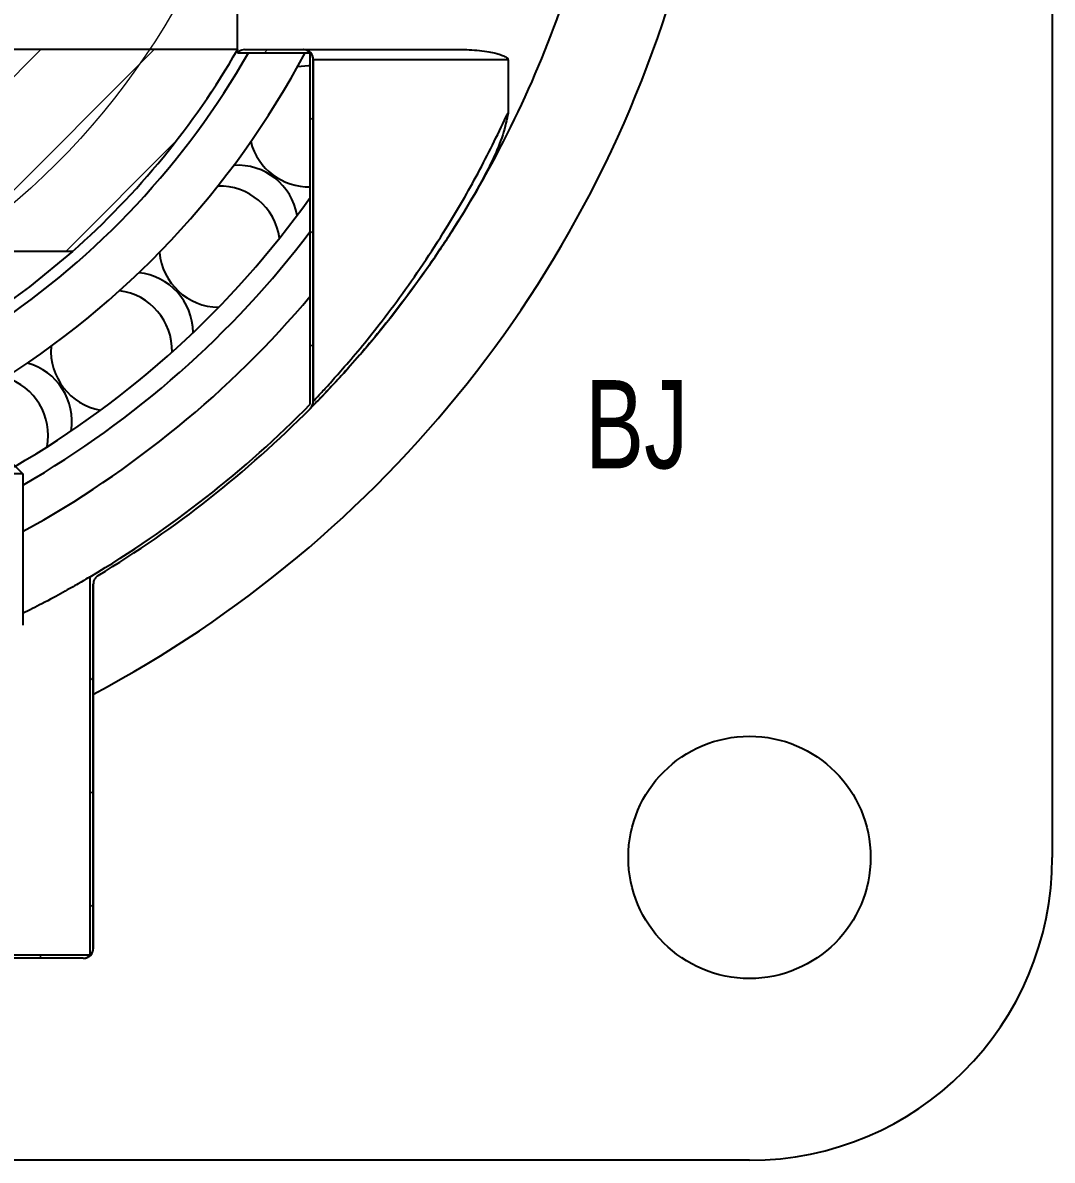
# Model space of a CAD drawing. Header units: millimetres. Extents: x -48 to 1187, y 2 to 839.
# Drawn here: x 153.59 to 194.39, y 338.42 to 383.49 of the extents above; entities that cross this region are included whole.
import ezdxf

# ---------------------------------------------------------------- set-up
doc = ezdxf.new("R2010")
doc.units = ezdxf.units.MM
doc.styles.add('SLDTEXTSTYLE0', font='TXT', dxfattribs={"width": 0.75})

# ---------------------------------------------------------------- blocks, each defined once
blk = doc.blocks.new('SW_HATCH_1')
at = {"color": 0, "linetype": 'Continuous', "lineweight": 18}
for p, q in [((-3.637, 0.853), (3.51, 8)), ((-3.637, 5.343), (-0.98, 8)), ((7.88, 7.88), (8, 8)), ((9.694, 5.204), (9.814, 5.324)), ((0, 0), (4.372, 4.372)), ((9.694, 0.714), (9.814, 0.834)), ((9.694, -3.777), (9.814, -3.657)), ((0.973, -16.987), (1.093, -16.867)), ((0.973, -21.478), (1.093, -21.358)), ((0.973, -25.968), (1.093, -25.848)), ((-1.059, -28), (-0.939, -27.88))]:
    blk.add_line(p, q, dxfattribs=at)

msp = doc.modelspace()

# ---------------------------------------------------------------- linework, layer by layer
at = {"color": 7, "linetype": 'Continuous', "lineweight": 25}
for p, q in [((162.1052, 382.299203), (162.1052, 386.419203)), ((194.392389, 386.419203), (194.392389, 350.419203)), ((162.099936, 382.419203), (153.005769, 382.419203)), ((162.099928, 382.299203), (164.987457, 382.299203)), ((162.099936, 382.410085), (162.099936, 382.419203)), ((162.099936, 382.419203), (162.104389, 382.419203)), ((162.099936, 382.410085), (162.104389, 382.417795)), ((162.104389, 382.419203), (162.104389, 382.417795)), ((162.104389, 382.419203), (162.105202, 382.419203)), ((162.104389, 382.417795), (162.105202, 382.419203)), ((162.38563, 382.419203), (164.70742, 382.419203)), ((164.71149, 382.419203), (171.189196, 382.419203)), ((164.987457, 368.375298), (164.987457, 382.299203)), ((165.107473, 368.490077), (165.107473, 382.019203)), ((165.11149, 382.019203), (165.107473, 382.019203)), ((165.11149, 368.494094), (165.11149, 382.019203)), ((172.824231, 382.019203), (165.11149, 382.019203)), ((172.824231, 382.019203), (172.824231, 379.907026)), ((155.5584, 374.419203), (151.65671, 374.419203)), ((165.107473, 368.490077), (165.11149, 368.494094)), ((153.192389, 366.019203), (153.592389, 365.619203)), ((153.592389, 365.619203), (153.592389, 359.619203)), ((156.266749, 346.539203), (156.266749, 361.538221)), ((156.580479, 361.585947), (156.583058, 361.587501)), ((156.38678, 346.819203), (156.38678, 361.243191)), ((156.39239, 346.819203), (156.392389, 361.235657)), ((156.38678, 346.819203), (156.39239, 346.819203)), ((156.266749, 346.539203), (150.264617, 346.539203)), ((155.986676, 346.419203), (150.784863, 346.419203)), ((182.392389, 338.419203), (86.392389, 338.419203))]:
    msp.add_line(p, q, dxfattribs=at)
at = {"color": 7, "linetype": 'Continuous', "lineweight": 25, "flags": 128}
for points in [[(164.987457, 381.780428), (164.91389, 381.780564), (164.475048, 381.73407)], [(155.5584, 374.419203), (153.857619, 373.020289), (152.392389, 371.96169)]]:
    msp.add_lwpolyline(points, dxfattribs=at)
at = {"color": 7, "linetype": 'Continuous', "lineweight": 18}
msp.add_circle((134.392389, 398.419203), 29.029052, dxfattribs=at)
at = {"color": 7, "linetype": 'Continuous', "lineweight": 25}
msp.add_circle((182.392389, 350.419203), 4.8, dxfattribs=at)
for centre, radius, start, end in [((134.392389, 398.419203), 47, 297.9100687, 345.2075033), ((134.392389, 398.419203), 43, 329.7430986, 343.795307), ((134.392389, 398.419203), 34.4, 301.5508999, 332.0562409), ((134.392389, 398.419203), 32.44, 303.7017981, 330.2037358), ((134.392389, 398.419203), 32, 311.4096225, 329.9811471), ((164.71149, 382.019203), 0.4, 0.0000004, 90.0000004), ((164.946252, 379.380782), 2.4, 194.8223767, 270.9837426), ((162.104587, 375.44021), 2.4, 9.9323061, 93.584604), ((161.395916, 374.61144), 2.4, 8.1967398, 91.8490378), ((134.392389, 398.419203), 37.6, 300.1230854, 324.4588859), ((134.392389, 398.419203), 43, 315.7389585, 329.7430986), ((134.392389, 398.419203), 38.4, 300.0595183, 322.8205349), ((161.395916, 374.61144), 2.4, 185.3486924, 269.0009904), ((157.944411, 371.192336), 2.4, 0.4586219, 84.1109198), ((157.108994, 370.491513), 2.4, 358.7230556, 82.3753535), ((134.392389, 398.419203), 40, 298.7229346, 319.8960235), ((157.108994, 370.491513), 2.4, 175.8750082, 259.5273061), ((153.141797, 367.68714), 2.4, 350.9849377, 74.6372356), ((152.202423, 367.13338), 2.4, 349.2493714, 72.9016693), ((134.392389, 398.419203), 42.88, 300.6724663, 315.5207614), ((134.392389, 398.419203), 43, 301.0644593, 315.3669118), ((164.71149, 368.494094), 0.4, 315.3747047, 0.0000004), ((182.392389, 350.419203), 12, 270, 360), ((155.99239, 346.819203), 0.4, 270.0000004, 0.0000004)]:
    msp.add_arc(centre, radius, start, end, dxfattribs=at)
for points, knots in [([(162.38563, 382.419203), (162.347466, 382.415939), (162.264463, 382.40884), (162.166555, 382.360293), (162.116733, 382.314611), (162.099928, 382.299203)], [0, 0, 0, 0, 0.360646351, 0.784349429, 1, 1, 1, 1]), ([(165.107473, 382.019203), (165.107471, 382.020074), (165.107373, 382.065708), (165.091244, 382.156698), (165.024136, 382.276003), (164.921347, 382.365836), (164.809546, 382.41267), (164.736065, 382.41737), (164.70742, 382.419203)], [0, 0, 0, 0, 0.004178769, 0.21882782, 0.4334767, 0.648142474, 0.862835098, 1, 1, 1, 1]), ([(171.189196, 382.419203), (171.457192, 382.404987), (171.823713, 382.385546), (172.248841, 382.297145), (172.453643, 382.242659), (172.591306, 382.196017), (172.690273, 382.1534), (172.756367, 382.116006), (172.799097, 382.078441), (172.820692, 382.048957), (172.823271, 382.027277), (172.824231, 382.019203)], [0, 0, 0, 0, 0.464508209, 0.635278183, 0.752164983, 0.832106947, 0.887048371, 0.939246177, 0.962521398, 0.986041007, 1, 1, 1, 1]), ([(165.11149, 368.494107), (165.12901, 368.512519), (165.164056, 368.549348), (165.397298, 368.798255), (165.764001, 369.197639), (166.2881, 369.786358), (166.949142, 370.562859), (167.758911, 371.566662), (168.64672, 372.749135), (169.580036, 374.090955), (170.621404, 375.720125), (171.733846, 377.650389), (172.460683, 379.154635), (172.824231, 379.907026)], [0, 0, 0, 0, 0.063534313, 0.127093479, 0.196330783, 0.265634861, 0.348957617, 0.432387244, 0.528765108, 0.625613499, 0.722264167, 0.861082564, 1, 1, 1, 1]), ([(172.824231, 379.907026), (172.7993, 379.772781), (172.656152, 379.001976), (172.175544, 377.949997), (171.70278, 377.06653), (171.534706, 376.752447)], [0, 0, 0, 0, 0.119653223, 0.687026788, 1, 1, 1, 1]), ([(171.534706, 376.752447), (171.24408, 376.26695), (170.651242, 375.2766), (169.699133, 373.858976), (168.71696, 372.503775), (167.781988, 371.311288), (166.930299, 370.299515), (166.234141, 369.516007), (165.682817, 368.922539), (165.296772, 368.519653), (165.0513, 368.268616), (165.014549, 368.231608), (164.996177, 368.213107)], [0, 0, 0, 0, 0.113300358, 0.231117822, 0.349185956, 0.466677693, 0.569131098, 0.671459212, 0.757017481, 0.84249846, 0.92126354, 1, 1, 1, 1]), ([(164.992068, 368.208945), (165.020469, 368.244041), (165.077271, 368.314233), (165.105037, 368.417602), (165.107006, 368.476204), (165.107473, 368.490077)], [0, 0, 0, 0, 0.4328673289, 0.8657365785, 1, 1, 1, 1]), ([(156.261057, 361.534865), (156.243757, 361.524634), (156.208198, 361.503605), (155.828456, 361.279149), (155.217119, 360.93295), (154.476558, 360.526677), (153.852698, 360.212693), (153.592389, 360.081681)], [0, 0, 0, 0, 0.202962643, 0.417158265, 0.632176818, 0.84652406, 1, 1, 1, 1]), ([(156.580479, 361.585947), (156.544387, 361.558929), (156.472204, 361.504892), (156.401423, 361.38213), (156.391736, 361.290219), (156.38678, 361.243191)], [0, 0, 0, 0, 0.328102058, 0.656205748, 1, 1, 1, 1]), ([(156.37647, 361.236893), (156.382986, 361.240879), (156.39253, 361.246715), (156.388164, 361.244039), (156.38678, 361.243191)], [0, 0, 0, 0, 0.682860737, 1, 1, 1, 1]), ([(155.986676, 346.419203), (155.990097, 346.419231), (156.038304, 346.419631), (156.131567, 346.438197), (156.249628, 346.50754), (156.337524, 346.612097), (156.381114, 346.722309), (156.385257, 346.793165), (156.38678, 346.819203)], [0, 0, 0, 0, 0.016405558, 0.231162154, 0.445914998, 0.660630788, 0.875292906, 1, 1, 1, 1])]:
    msp.add_open_spline(points, degree=3, knots=knots, dxfattribs=at)
msp.add_open_spline([(153.592389, 365.619203), (153.560687, 365.619203), (153.497283, 365.619203), (152.987261, 365.619203), (152.182663, 365.619203), (151.067347, 365.619203), (149.668412, 365.619203), (148.007646, 365.619203), (146.114041, 365.619203), (144.019843, 365.619203), (141.760925, 365.619203), (139.375927, 365.619203), (136.905659, 365.619203), (134.392389, 365.619203), (131.879119, 365.619202), (129.408852, 365.619202), (127.023854, 365.619202), (124.764936, 365.619202), (122.670738, 365.619202), (120.777133, 365.619202), (119.116367, 365.619202), (117.717432, 365.619202), (116.602116, 365.619202), (115.797517, 365.619202), (115.287495, 365.619202), (115.224091, 365.619202), (115.192389, 365.619202)], degree=3, dxfattribs=at)

# ---------------------------------------------------------------- block references
at = {"color": 7, "linetype": 'Continuous', "lineweight": 18}
msp.add_blockref('SW_HATCH_1', (155.29367, 374.419203), dxfattribs=at)

# ---------------------------------------------------------------- texts
at = {"color": 7, "linetype": 'Continuous', "lineweight": 18, "insert": (175.874401, 369.329438), "char_height": 3.5, "attachment_point": 1, "style": 'SLDTEXTSTYLE0'}
msp.add_mtext('BJ', dxfattribs=at)

doc.saveas('drawing.dxf')
